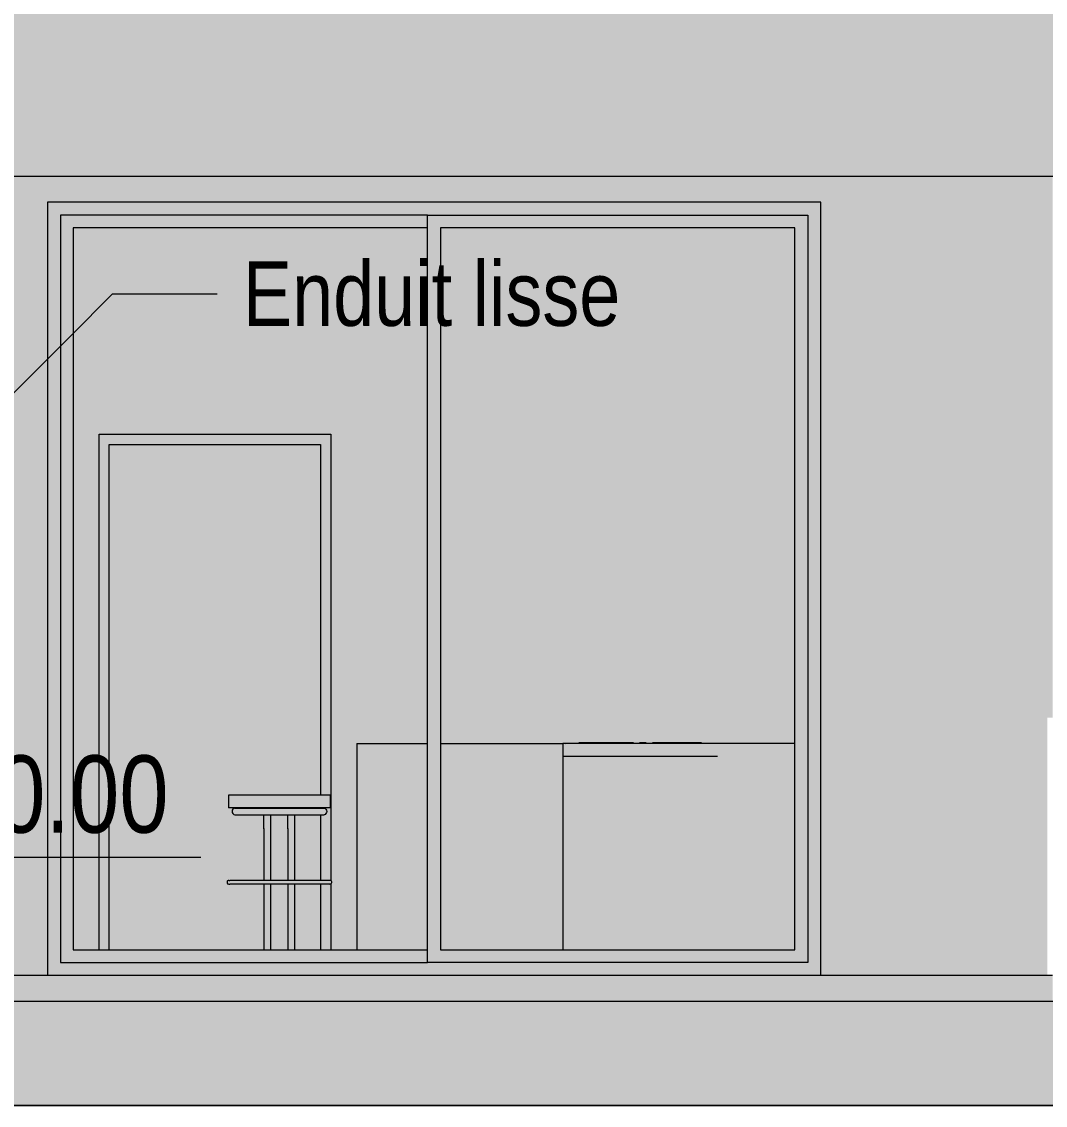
# Model space of a CAD drawing. Header units: centimetres. Extents: x -4381 to 5639, y -3920 to 4826.
# Drawn here: x 84.267 to 88.239, y 10.114 to 14.318 of the extents above; entities that cross this region are included whole.
import ezdxf
from ezdxf.xclip import XClip

# ---------------------------------------------------------------- set-up
doc = ezdxf.new("R2010")
doc.units = ezdxf.units.CM
doc.header["$MEASUREMENT"] = 0
doc.header["$XCLIPFRAME"] = 0
doc.set_wipeout_variables(frame=1)
doc.linetypes.add('Wipeout_Contour', pattern=[100, 0, -100])
for name, color, linetype, lineweight in [('00- NIVEAUX_Pen_No__1', 7, 'Continuous', 5), ('01- MOBILIER_Pen_No__7', 7, 'Continuous', 5), ('04-Textes  50 .text_Pen_No__7', 7, 'Continuous', 5), ('0_Pen_No__1', 7, 'Continuous', 5), ('Dalles_Pen_No__1', 7, 'Continuous', 5), ('Structural - Bearing_Pen_No__1', 7, 'Continuous', 5), ('Structural - Bearing_Pen_No__18', 9, 'Continuous', 5), ('Structural - Bearing_Pen_No__7', 7, 'Continuous', 5)]:
    doc.layers.add(name, color=color, linetype=linetype, lineweight=lineweight)
for name, color, linetype, lineweight, true_color in [('03-Personnages.2D_Pen_No__58', 7, 'Continuous', 5, 0xdf0000), ('0_Pen_No__102', 7, 'Continuous', 5, 0xcccccc), ('Dalles_Pen_No__178', 7, 'Continuous', 5, 0xbda888), ('Dalles_Pen_No__61', 7, 'Continuous', 5, 0x6a6a6a), ('Structural - Bearing_Pen_No__102', 7, 'Continuous', 5, 0xcccccc), ('Structural - Bearing_Pen_No__112', 7, 'Continuous', 5, 0xd5aaaa), ('Structural - Bearing_Pen_No__178', 7, 'Continuous', 5, 0xbda888), ('Structural - Bearing_Pen_No__61', 7, 'Continuous', 5, 0x6a6a6a)]:
    doc.layers.add(name, color=color, linetype=linetype, lineweight=lineweight, true_color=true_color)
for name, color, linetype in [('Dalles', 7, 'Continuous'), ('Drawing & Figure', 7, 'Continuous'), ('Structural - Bearing', 7, 'Continuous')]:
    doc.layers.add(name, color=color, linetype=linetype)
doc.styles.add('GENERATED_STYLE_2', font='')
doc.styles.get('GENERATED_STYLE_2').set_extended_font_data('Arial Narrow Occidental')

# ---------------------------------------------------------------- blocks, each defined once
blk = doc.blocks.new('Drawing_10_10', base_point=(-363.0919, 10.6179))
at = {"color": 254, "linetype": 'Wipeout_Contour', "lineweight": 0, "ltscale": 338.85299}
blk.add_wipeout([(76.8969, 14.3179), (89.9469, 14.3179), (89.9469, 15.1179), (76.8969, 15.1179)], dxfattribs=at).dxf.layer = 'Structural - Bearing'
at = {"color": 254, "linetype": 'Wipeout_Contour', "lineweight": 0, "ltscale": 532.984603}
blk.add_wipeout([(87.9669, 13.7179), (87.9669, 10.6179), (88.2469, 10.6179), (88.2469, 11.6179), (88.2669, 11.6179), (88.2669, 13.7179)], dxfattribs=at).dxf.layer = 'Structural - Bearing'
at = {"color": 254, "linetype": 'Wipeout_Contour', "lineweight": 0, "ltscale": 341.079116}
blk.add_wipeout([(84.4169, 10.6679), (84.4169, 13.5679), (84.3669, 13.5679), (84.3669, 10.6679)], dxfattribs=at).dxf.layer = 'Structural - Bearing'
at = {"color": 254, "linetype": 'Wipeout_Contour', "lineweight": 0, "ltscale": 352.761887}
blk.add_wipeout([(87.3169, 13.5679), (87.3169, 10.6679), (87.3669, 10.6679), (87.3669, 13.5679)], dxfattribs=at).dxf.layer = 'Structural - Bearing'
at = {"color": 254, "linetype": 'Wipeout_Contour', "lineweight": 0, "ltscale": 656.621216}
blk.add_wipeout([(76.9169, 10.1179), (78.9169, 10.1179), (78.9169, 10.3179), (79.2169, 10.3179), (79.2169, 10.1144), (90.0669, 10.1144), (90.0669, 10.5179), (76.9169, 10.5179)], dxfattribs=at).dxf.layer = 'Structural - Bearing'
at = {"layer": 'Structural - Bearing_Pen_No__102', "linetype": 'Continuous', "ltscale": 10}
blk.add_hatch(color=256, dxfattribs=at).paths.add_polyline_path([(76.8969, 14.3179), (89.9469, 14.3179), (89.9469, 15.1179), (76.8969, 15.1179)])
at = {"layer": 'Structural - Bearing_Pen_No__112', "linetype": 'Continuous', "ltscale": 10}
blk.add_hatch(color=256, dxfattribs=at).paths.add_polyline_path([(87.9669, 13.7179), (87.9669, 10.6179), (88.2469, 10.6179), (88.2469, 11.6179), (88.2669, 11.6179), (88.2669, 13.7179)])
at = {"layer": 'Structural - Bearing_Pen_No__178', "linetype": 'Continuous', "ltscale": 10}
blk.add_hatch(color=256, dxfattribs=at).paths.add_polyline_path([(76.9169, 10.1179), (78.9169, 10.1179), (78.9169, 10.3179), (79.2169, 10.3179), (79.2169, 10.1144), (90.0669, 10.1144), (90.0669, 10.5179), (76.9169, 10.5179)])
at = {"layer": 'Structural - Bearing_Pen_No__18', "linetype": 'Continuous', "ltscale": 10}
for points in [[(84.4169, 10.6679), (84.4169, 13.5679), (84.3669, 13.5679), (84.3669, 10.6679)], [(87.3169, 13.5679), (87.3169, 10.6679), (87.3669, 10.6679), (87.3669, 13.5679)]]:
    blk.add_hatch(color=256, dxfattribs=at).paths.add_polyline_path(points)
at = {"layer": '0_Pen_No__1', "linetype": 'Continuous', "ltscale": 10}
for p, q in [((75.8169, 10.1144), (90.8669, 10.1144)), ((90.0669, 10.1144), (76.6169, 10.1144))]:
    blk.add_line(p, q, dxfattribs=at)
at = {"layer": 'Structural - Bearing_Pen_No__1', "linetype": 'Continuous', "ltscale": 10}
blk.add_line((90.8669, 10.1144), (75.8169, 10.1144), dxfattribs=at)
at = {"color": 254, "linetype": 'Wipeout_Contour', "lineweight": 0, "ltscale": 338.388348}
blk.add_wipeout([(76.6169, 14.1179), (76.6169, 13.7179), (90.2669, 13.7179), (90.2669, 14.1179)], dxfattribs=at).dxf.layer = 'Dalles'
at = {"color": 254, "linetype": 'Wipeout_Contour', "lineweight": 0, "ltscale": 521.457427}
blk.add_wipeout([(84.3669, 13.6179), (84.3669, 13.5679), (84.4169, 13.5679), (87.3169, 13.5679), (87.3669, 13.5679), (87.3669, 13.6179)], dxfattribs=at).dxf.layer = 'Structural - Bearing'
at = {"color": 254, "linetype": 'Wipeout_Contour', "lineweight": 0, "ltscale": 341.273953}
blk.add_wipeout([(84.4669, 10.7179), (84.4669, 13.5179), (84.4169, 13.5179), (84.4169, 10.7179)], dxfattribs=at).dxf.layer = 'Structural - Bearing'
at = {"color": 254, "linetype": 'Wipeout_Contour', "lineweight": 0, "ltscale": 352.560791}
blk.add_wipeout([(87.2669, 13.5179), (87.2669, 10.7179), (87.3169, 10.7179), (87.3169, 13.5179)], dxfattribs=at).dxf.layer = 'Structural - Bearing'
at = {"color": 254, "linetype": 'Wipeout_Contour', "lineweight": 0, "ltscale": 519.278368}
blk.add_wipeout([(84.3669, 10.6679), (84.3669, 10.6179), (87.3669, 10.6179), (87.3669, 10.6679), (87.3169, 10.6679), (84.4169, 10.6679)], dxfattribs=at).dxf.layer = 'Structural - Bearing'
at = {"layer": 'Dalles_Pen_No__61', "linetype": 'Continuous', "ltscale": 10}
blk.add_hatch(color=256, dxfattribs=at).paths.add_polyline_path([(76.6169, 14.1179), (76.6169, 13.7179), (90.2669, 13.7179), (90.2669, 14.1179)])
at = {"layer": 'Structural - Bearing_Pen_No__18', "linetype": 'Continuous', "ltscale": 10}
for points in [[(84.3669, 13.6179), (84.3669, 13.5679), (84.4169, 13.5679), (87.3169, 13.5679), (87.3669, 13.5679), (87.3669, 13.6179)], [(84.4669, 10.7179), (84.4669, 13.5179), (84.4169, 13.5179), (84.4169, 10.7179)], [(87.2669, 13.5179), (87.2669, 10.7179), (87.3169, 10.7179), (87.3169, 13.5179)], [(84.3669, 10.6679), (84.3669, 10.6179), (87.3669, 10.6179), (87.3669, 10.6679), (87.3169, 10.6679), (84.4169, 10.6679)]]:
    blk.add_hatch(color=256, dxfattribs=at).paths.add_polyline_path(points)
at = {"color": 254, "linetype": 'Wipeout_Contour', "lineweight": 0, "ltscale": 338.58675}
blk.add_wipeout([(76.9169, 14.1179), (89.9669, 14.1179), (89.9669, 14.3179), (76.9169, 14.3179)], dxfattribs=at).dxf.layer = 'Structural - Bearing'
at = {"color": 254, "linetype": 'Wipeout_Contour', "lineweight": 0, "ltscale": 430.726654}
blk.add_wipeout([(84.4169, 13.5679), (84.4169, 13.5179), (84.4669, 13.5179), (85.8419, 13.5179), (85.8419, 13.5679)], dxfattribs=at).dxf.layer = 'Structural - Bearing'
at = {"color": 254, "linetype": 'Wipeout_Contour', "lineweight": 0, "ltscale": 428.866537}
blk.add_wipeout([(84.4169, 10.7179), (84.4169, 10.6679), (85.8419, 10.6679), (85.8419, 10.7179), (84.4669, 10.7179)], dxfattribs=at).dxf.layer = 'Structural - Bearing'
at = {"layer": 'Structural - Bearing_Pen_No__18', "linetype": 'Continuous', "ltscale": 10}
for points in [[(84.4169, 13.5679), (84.4169, 13.5179), (84.4669, 13.5179), (85.8419, 13.5179), (85.8419, 13.5679)], [(84.4169, 10.7179), (84.4169, 10.6679), (85.8419, 10.6679), (85.8419, 10.7179), (84.4669, 10.7179)]]:
    blk.add_hatch(color=256, dxfattribs=at).paths.add_polyline_path(points)
at = {"layer": 'Structural - Bearing_Pen_No__61', "linetype": 'Continuous', "ltscale": 10}
blk.add_hatch(color=256, dxfattribs=at).paths.add_polyline_path([(76.9169, 14.1179), (89.9669, 14.1179), (89.9669, 14.3179), (76.9169, 14.3179)])
at = {"color": 254, "linetype": 'Wipeout_Contour', "lineweight": 0, "ltscale": 344.093041}
blk.add_wipeout([(84.4669, 13.5179), (84.4669, 10.7179), (85.8419, 10.7179), (85.8419, 13.5179)], dxfattribs=at).dxf.layer = 'Structural - Bearing'
at = {"layer": 'Structural - Bearing_Pen_No__102', "linetype": 'Continuous', "ltscale": 10}
blk.add_hatch(color=256, dxfattribs=at).paths.add_polyline_path([(84.4669, 13.5179), (84.4669, 10.7179), (85.8419, 10.7179), (85.8419, 13.5179)])
at = {"color": 254, "linetype": 'Wipeout_Contour', "lineweight": 0, "ltscale": 346.916449}
blk.add_wipeout([(85.8919, 10.7179), (85.8919, 13.5179), (85.8419, 13.5179), (85.8419, 10.7179)], dxfattribs=at).dxf.layer = 'Structural - Bearing'
at = {"layer": 'Structural - Bearing_Pen_No__18', "linetype": 'Continuous', "ltscale": 10}
blk.add_hatch(color=256, dxfattribs=at).paths.add_polyline_path([(85.8919, 10.7179), (85.8919, 13.5179), (85.8419, 13.5179), (85.8419, 10.7179)])
at = {"color": 254, "linetype": 'Wipeout_Contour', "lineweight": 0, "ltscale": 525.637224}
blk.add_wipeout([(85.8419, 13.5179), (85.8919, 13.5179), (87.2669, 13.5179), (87.3169, 13.5179), (87.3169, 13.5679), (85.8419, 13.5679)], dxfattribs=at).dxf.layer = 'Structural - Bearing'
at = {"color": 254, "linetype": 'Wipeout_Contour', "lineweight": 0, "ltscale": 523.558735}
blk.add_wipeout([(85.8419, 10.6679), (87.3169, 10.6679), (87.3169, 10.7179), (87.2669, 10.7179), (85.8919, 10.7179), (85.8419, 10.7179)], dxfattribs=at).dxf.layer = 'Structural - Bearing'
at = {"layer": 'Structural - Bearing_Pen_No__18', "linetype": 'Continuous', "ltscale": 10}
for points in [[(85.8419, 13.5179), (85.8919, 13.5179), (87.2669, 13.5179), (87.3169, 13.5179), (87.3169, 13.5679), (85.8419, 13.5679)], [(85.8419, 10.6679), (87.3169, 10.6679), (87.3169, 10.7179), (87.2669, 10.7179), (85.8919, 10.7179), (85.8419, 10.7179)]]:
    blk.add_hatch(color=256, dxfattribs=at).paths.add_polyline_path(points)
at = {"color": 254, "linetype": 'Wipeout_Contour', "lineweight": 0, "ltscale": 349.736528}
blk.add_wipeout([(85.8919, 13.5179), (85.8919, 10.7179), (87.2669, 10.7179), (87.2669, 13.5179)], dxfattribs=at).dxf.layer = 'Structural - Bearing'
at = {"layer": 'Structural - Bearing_Pen_No__102', "linetype": 'Continuous', "ltscale": 10}
blk.add_hatch(color=256, dxfattribs=at).paths.add_polyline_path([(85.8919, 13.5179), (85.8919, 10.7179), (87.2669, 10.7179), (87.2669, 13.5179)])
at = {"color": 254, "linetype": 'Wipeout_Contour', "lineweight": 0, "ltscale": 2326.578214}
blk.add_wipeout([(76.6169, 10.6179), (77.1669, 10.6179), (77.1669, 13.6179), (79.1669, 13.6179), (79.1669, 10.6179), (80.0766, 10.6179), (80.0766, 10.9679), (80.0866, 10.9679), (80.0866, 11.1835), (80.2669, 11.1835), (80.2669, 13.6179), (83.2669, 13.6179), (83.2669, 10.6179), (83.5766, 10.6179), (83.5766, 10.9679), (83.5866, 10.9679), (83.5866, 11.1835), (84.2166, 11.1835), (84.2166, 10.9679), (84.2266, 10.9679), (84.2266, 10.6179), (84.3669, 10.6179), (84.3669, 13.6179), (87.3669, 13.6179), (87.3669, 10.6179), (87.9669, 10.6179), (87.9669, 13.7179), (76.6169, 13.7179)], dxfattribs=at).dxf.layer = 'Structural - Bearing'
at = {"layer": 'Structural - Bearing_Pen_No__112', "linetype": 'Continuous', "ltscale": 10}
blk.add_hatch(color=256, dxfattribs=at).paths.add_polyline_path([(76.6169, 10.6179), (77.1669, 10.6179), (77.1669, 13.6179), (79.1669, 13.6179), (79.1669, 10.6179), (80.0766, 10.6179), (80.0766, 10.9679), (80.0866, 10.9679), (80.0866, 11.1835), (80.2669, 11.1835), (80.2669, 13.6179), (83.2669, 13.6179), (83.2669, 10.6179), (83.5766, 10.6179), (83.5766, 10.9679), (83.5866, 10.9679), (83.5866, 11.1835), (84.2166, 11.1835), (84.2166, 10.9679), (84.2266, 10.9679), (84.2266, 10.6179), (84.3669, 10.6179), (84.3669, 13.6179), (87.3669, 13.6179), (87.3669, 10.6179), (87.9669, 10.6179), (87.9669, 13.7179), (76.6169, 13.7179)])
at = {"layer": '00- NIVEAUX_Pen_No__1', "linetype": 'Continuous', "ltscale": 10}
blk.add_line((84.9626, 11.0756), (83.8473, 11.0756), dxfattribs=at)
at = {"layer": '01- MOBILIER_Pen_No__7', "linetype": 'Continuous', "ltscale": 10}
for p, q in [((85.5669, 11.5179), (85.8419, 11.5179)), ((85.5669, 11.5179), (85.5669, 10.7179)), ((85.8919, 11.5179), (86.3669, 11.5179)), ((87.2669, 11.5179), (86.3669, 11.5179)), ((86.3669, 11.5179), (86.3669, 10.7179)), ((86.3769, 11.5187), (86.3837, 11.5199)), ((86.3769, 11.5187), (86.3769, 11.5179)), ((86.3769, 11.5179), (86.9569, 11.5187)), ((86.3837, 11.5199), (86.9501, 11.5199)), ((86.4388, 11.5209), (86.4291, 11.5209)), ((86.4291, 11.5209), (86.4291, 11.5209)), ((86.4653, 11.5209), (86.4388, 11.5209)), ((86.4388, 11.5199), (86.4388, 11.5209)), ((86.5016, 11.5209), (86.4653, 11.5209)), ((86.4653, 11.5199), (86.4653, 11.5209)), ((86.5378, 11.5209), (86.5016, 11.5209)), ((86.5016, 11.5199), (86.5016, 11.5209)), ((86.5644, 11.5209), (86.5378, 11.5209)), ((86.5378, 11.5199), (86.5378, 11.5209)), ((86.5741, 11.5209), (86.5644, 11.5209)), ((86.5644, 11.5199), (86.5644, 11.5209)), ((86.5741, 11.5199), (86.5741, 11.5209)), ((86.5877, 11.5209), (86.5741, 11.5209)), ((86.6262, 11.5209), (86.5877, 11.5209)), ((86.5877, 11.5199), (86.5877, 11.5209)), ((86.6402, 11.5209), (86.6262, 11.5209)), ((86.6262, 11.5199), (86.6262, 11.5209)), ((86.6402, 11.5199), (86.6402, 11.5209)), ((86.6897, 11.5209), (86.664, 11.5209)), ((86.664, 11.5199), (86.664, 11.5209)), ((86.6897, 11.5199), (86.6897, 11.5209)), ((86.7234, 11.5209), (86.714, 11.5209)), ((86.714, 11.5209), (86.714, 11.5209)), ((86.749, 11.5209), (86.7234, 11.5209)), ((86.7234, 11.5199), (86.7234, 11.5209)), ((86.784, 11.5209), (86.749, 11.5209)), ((86.749, 11.5199), (86.749, 11.5209)), ((86.819, 11.5209), (86.784, 11.5209)), ((86.784, 11.5199), (86.784, 11.5209)), ((86.8447, 11.5209), (86.819, 11.5209)), ((86.819, 11.5199), (86.819, 11.5209)), ((86.854, 11.5209), (86.8447, 11.5209)), ((86.8447, 11.5199), (86.8447, 11.5209)), ((86.854, 11.5199), (86.854, 11.5209)), ((86.8586, 11.5209), (86.854, 11.5209)), ((86.8784, 11.5209), (86.8586, 11.5209)), ((86.8586, 11.5199), (86.8586, 11.5209)), ((86.904, 11.5209), (86.8784, 11.5209)), ((86.8784, 11.5199), (86.8784, 11.5209)), ((86.904, 11.5199), (86.904, 11.5209)), ((86.9501, 11.5199), (86.9569, 11.5187)), ((86.9569, 11.5187), (86.9569, 11.5179)), ((86.9669, 11.4679), (86.3669, 11.4679)), ((85.0937, 11.3179), (85.0699, 11.3179)), ((85.0699, 11.3179), (85.0699, 11.2679)), ((85.1383, 11.3179), (85.0937, 11.3179)), ((85.1985, 11.3179), (85.1383, 11.3179)), ((85.2669, 11.3179), (85.1985, 11.3179)), ((85.3353, 11.3179), (85.2669, 11.3179)), ((85.3954, 11.3179), (85.3353, 11.3179)), ((85.4401, 11.3179), (85.3954, 11.3179)), ((85.4638, 11.3179), (85.4401, 11.3179)), ((85.4638, 11.3179), (85.4638, 11.2679)), ((85.0937, 11.2679), (85.0699, 11.2679)), ((85.0896, 11.2661), (85.0861, 11.2631)), ((85.0939, 11.2677), (85.0896, 11.2661)), ((85.1383, 11.2679), (85.0937, 11.2679)), ((85.0939, 11.2677), (85.1148, 11.2677)), ((85.1148, 11.2677), (85.154, 11.2677)), ((85.1985, 11.2679), (85.1383, 11.2679)), ((85.154, 11.2677), (85.2068, 11.2677)), ((85.2669, 11.2679), (85.1985, 11.2679)), ((85.2068, 11.2677), (85.2669, 11.2677)), ((85.3353, 11.2679), (85.2669, 11.2679)), ((85.2669, 11.2677), (85.327, 11.2677)), ((85.327, 11.2677), (85.3798, 11.2677)), ((85.3954, 11.2679), (85.3353, 11.2679)), ((85.3798, 11.2677), (85.419, 11.2677)), ((85.4401, 11.2679), (85.3954, 11.2679)), ((85.419, 11.2677), (85.4399, 11.2677)), ((85.4399, 11.2677), (85.4441, 11.2661)), ((85.4638, 11.2679), (85.4401, 11.2679)), ((85.4441, 11.2661), (85.4476, 11.2631)), ((85.0838, 11.2591), (85.0831, 11.2545)), ((85.0831, 11.2545), (85.0838, 11.25)), ((85.0861, 11.2631), (85.0838, 11.2591)), ((85.0838, 11.25), (85.0861, 11.246)), ((85.0861, 11.246), (85.0896, 11.243)), ((85.0896, 11.243), (85.0939, 11.2414)), ((85.0939, 11.2414), (85.1148, 11.2414)), ((85.1148, 11.2414), (85.154, 11.2414)), ((85.154, 11.2414), (85.2068, 11.2414)), ((85.2068, 11.2414), (85.2669, 11.2414)), ((85.207, 11.2324), (85.207, 11.2414)), ((85.207, 11.2179), (85.207, 11.2324)), ((85.2337, 11.2324), (85.2337, 11.2414)), ((85.2337, 11.2179), (85.2337, 11.2324)), ((85.2669, 11.2414), (85.327, 11.2414)), ((85.3001, 11.2324), (85.3001, 11.2414)), ((85.3001, 11.2179), (85.3001, 11.2324)), ((85.3267, 11.2324), (85.3267, 11.2414)), ((85.3267, 11.2179), (85.3267, 11.2324)), ((85.327, 11.2414), (85.3798, 11.2414)), ((85.3798, 11.2414), (85.419, 11.2414)), ((85.419, 11.2414), (85.4399, 11.2414)), ((85.4441, 11.243), (85.4399, 11.2414)), ((85.4476, 11.246), (85.4441, 11.243)), ((85.4476, 11.2631), (85.4499, 11.2591)), ((85.4499, 11.25), (85.4476, 11.246)), ((85.4499, 11.2591), (85.4507, 11.2545)), ((85.4507, 11.2545), (85.4499, 11.25)), ((85.207, 11.2022), (85.207, 11.2179)), ((85.207, 11.1871), (85.207, 11.2022)), ((85.2072, 10.9871), (85.2072, 11.1882)), ((85.2335, 10.9871), (85.2335, 11.1882)), ((85.2337, 11.2022), (85.2337, 11.2179)), ((85.2337, 11.1871), (85.2337, 11.2022)), ((85.3001, 11.2022), (85.3001, 11.2179)), ((85.3001, 11.1871), (85.3001, 11.2022)), ((85.3003, 10.9871), (85.3003, 11.1882)), ((85.3265, 10.9871), (85.3265, 11.1882)), ((85.3267, 11.2022), (85.3267, 11.2179)), ((85.3267, 11.1871), (85.3267, 11.2022)), ((85.0644, 10.9835), (85.0636, 10.9811)), ((85.0636, 10.9811), (85.0636, 10.9786)), ((85.0636, 10.9786), (85.0644, 10.9762)), ((85.066, 10.9854), (85.0644, 10.9835)), ((85.0644, 10.9762), (85.066, 10.9742)), ((85.0682, 10.9867), (85.066, 10.9854)), ((85.066, 10.9742), (85.0682, 10.973)), ((85.0707, 10.9871), (85.0682, 10.9867)), ((85.0682, 10.973), (85.0707, 10.9725)), ((85.0707, 10.9871), (85.0711, 10.9871)), ((85.0707, 10.9725), (85.0711, 10.9725)), ((85.0711, 10.9871), (85.0742, 10.9871)), ((85.0711, 10.9725), (85.0742, 10.9725)), ((85.1264, 10.9871), (85.0742, 10.9871)), ((85.1264, 10.9725), (85.0742, 10.9725)), ((85.1929, 10.9871), (85.1264, 10.9871)), ((85.1929, 10.9725), (85.1264, 10.9725)), ((85.2669, 10.9871), (85.1929, 10.9871)), ((85.2669, 10.9725), (85.1929, 10.9725)), ((85.2072, 10.7179), (85.2072, 10.9725)), ((85.2335, 10.7179), (85.2335, 10.9725)), ((85.3409, 10.9871), (85.2669, 10.9871)), ((85.3409, 10.9725), (85.2669, 10.9725)), ((85.3003, 10.7179), (85.3003, 10.9725)), ((85.3265, 10.7179), (85.3265, 10.9725)), ((85.4074, 10.9871), (85.3409, 10.9871)), ((85.4074, 10.9725), (85.3409, 10.9725)), ((85.4596, 10.9871), (85.4074, 10.9871)), ((85.4596, 10.9725), (85.4074, 10.9725)), ((85.4626, 10.9871), (85.4596, 10.9871)), ((85.4626, 10.9725), (85.4596, 10.9725)), ((85.4631, 10.9871), (85.4626, 10.9871)), ((85.4631, 10.9725), (85.4626, 10.9725)), ((85.4656, 10.9867), (85.4631, 10.9871)), ((85.4631, 10.9725), (85.4656, 10.973)), ((85.4677, 10.9854), (85.4656, 10.9867)), ((85.4656, 10.973), (85.4677, 10.9742)), ((85.4693, 10.9835), (85.4677, 10.9854)), ((85.4677, 10.9742), (85.4693, 10.9762)), ((85.4702, 10.9811), (85.4693, 10.9835)), ((85.4693, 10.9762), (85.4702, 10.9786)), ((85.4702, 10.9786), (85.4702, 10.9811))]:
    blk.add_line(p, q, dxfattribs=at)
at = {"layer": '04-Textes  50 .text_Pen_No__7', "linetype": 'Continuous', "ltscale": 10}
for p, q in [((83.8459, 12.4885), (84.6193, 13.262)), ((84.6193, 13.262), (85.0251, 13.262))]:
    blk.add_line(p, q, dxfattribs=at)
at = {"layer": 'Dalles_Pen_No__1', "linetype": 'Continuous', "ltscale": 10}
blk.add_line((90.2669, 13.7179), (76.6169, 13.7179), dxfattribs=at)
at = {"layer": 'Structural - Bearing_Pen_No__1', "linetype": 'Continuous', "ltscale": 10}
for p, q in [((87.3669, 13.6179), (84.3669, 13.6179)), ((84.4169, 13.5679), (84.4169, 10.6679)), ((85.8419, 13.5679), (84.4169, 13.5679)), ((85.8419, 13.5179), (85.8419, 13.5679)), ((85.8419, 13.5679), (87.3169, 13.5679)), ((87.3169, 13.5679), (87.3169, 13.5179)), ((84.4669, 13.5179), (84.4669, 10.7179)), ((85.8419, 13.5179), (84.4669, 13.5179)), ((85.8419, 10.7179), (85.8419, 13.5179)), ((85.8919, 13.5179), (85.8919, 10.7179)), ((87.2669, 13.5179), (85.8919, 13.5179)), ((87.2669, 10.7179), (87.2669, 13.5179)), ((87.3169, 13.5179), (87.3169, 10.7179)), ((84.5669, 10.7179), (84.5669, 12.7179)), ((84.5669, 12.7179), (85.4669, 12.7179)), ((85.4669, 12.7179), (85.4669, 10.9859)), ((85.4669, 10.9738), (85.4669, 10.7179)), ((84.4669, 10.7179), (85.8419, 10.7179)), ((85.8419, 10.6679), (85.8419, 10.7179)), ((85.8919, 10.7179), (87.2669, 10.7179)), ((87.3169, 10.7179), (87.3169, 10.6679)), ((84.4169, 10.6679), (85.8419, 10.6679)), ((87.3169, 10.6679), (85.8419, 10.6679))]:
    blk.add_line(p, q, dxfattribs=at)
at = {"layer": 'Structural - Bearing_Pen_No__7', "linetype": 'Continuous', "ltscale": 10}
for p, q in [((84.6069, 10.7179), (84.6069, 12.6779)), ((84.6069, 12.6779), (85.4269, 12.6779)), ((85.4269, 12.6779), (85.4269, 11.3179)), ((85.4269, 11.2679), (85.4269, 11.2677)), ((85.4269, 11.2414), (85.4269, 10.9871)), ((85.4269, 10.9725), (85.4269, 10.7179))]:
    blk.add_line(p, q, dxfattribs=at)
at = {"layer": '00- NIVEAUX_Pen_No__1', "linetype": 'Continuous', "insert": (83.9673, 11.1676), "char_height": 0.3, "attachment_point": 7, "style": 'GENERATED_STYLE_2'}
blk.add_mtext('\\A1;{\\fArial Narrow Occidental|b0|i0|c0|p34;+0.00}', dxfattribs=at)
at = {"layer": '04-Textes  50 .text_Pen_No__7', "linetype": 'Continuous', "insert": (85.1251, 13.2612), "char_height": 0.25, "attachment_point": 4, "style": 'GENERATED_STYLE_2'}
blk.add_mtext('\\A1;{\\fArial Narrow Occidental|b0|i0|c0|p34;Enduit lisse}', dxfattribs=at)
at = {"color": 254, "linetype": 'Wipeout_Contour', "lineweight": 0, "ltscale": 419.367157}
blk.add_wipeout([(76.9169, 10.6179), (76.9169, 10.5179), (86.0244, 10.5179), (88.2669, 10.5179), (88.2669, 10.6179)], dxfattribs=at).dxf.layer = 'Dalles'
at = {"layer": '03-Personnages.2D_Pen_No__58', "linetype": 'Continuous', "lineweight": 0, "ltscale": 10, "true_color": 0x6f0000}
blk.add_hatch(color=16, dxfattribs=at).paths.add_polyline_path([(86.6006, 11.8264), (86.6022, 11.8028), (86.595, 11.7879), (86.5814, 11.749), (86.5721, 11.7278), (86.5471, 11.7027), (86.5409, 11.6825), (86.5263, 11.6438), (86.5144, 11.6041), (86.5114, 11.5816), (86.5185, 11.5772), (86.5167, 11.5663), (86.5155, 11.5253), (86.5203, 11.4572), (86.5412, 11.3113), (86.5465, 11.3113), (86.5558, 11.2569), (86.5675, 11.2101), (86.5699, 11.1961), (86.5675, 11.1751), (86.5746, 11.1399), (86.577, 11.1212), (86.5675, 11.0579), (86.563, 10.9925), (86.5604, 10.8396), (86.5465, 10.7501), (86.5356, 10.7303), (86.5087, 10.698), (86.4886, 10.6622), (86.4787, 10.6617), (86.4605, 10.6505), (86.4441, 10.6388), (86.4392, 10.6294), (86.4416, 10.6224), (86.4482, 10.6179), (86.5763, 10.6179), (86.5845, 10.6257), (86.5913, 10.6524), (86.5951, 10.6747), (86.5991, 10.6811), (86.6124, 10.6889), (86.6146, 10.6796), (86.6148, 10.6549), (86.6124, 10.6199), (86.617, 10.6178), (86.6241, 10.6199), (86.6241, 10.6421), (86.6231, 10.661), (86.6265, 10.6844), (86.6334, 10.7006), (86.636, 10.717), (86.6334, 10.7334), (86.6265, 10.7521), (86.6217, 10.7638), (86.6193, 10.7757), (86.6193, 10.7966), (86.6241, 10.827), (86.6424, 10.9246), (86.6543, 10.969), (86.6612, 11.0111), (86.6683, 11.0556), (86.6659, 11.1), (86.6636, 11.1259), (86.6636, 11.1423), (86.6705, 11.1609), (86.6752, 11.1913), (86.6705, 11.2218), (86.6683, 11.2522), (86.6636, 11.2826), (86.6636, 11.3098), (86.6891, 11.3095), (86.708, 11.2826), (86.7173, 11.236), (86.7244, 11.2032), (86.7501, 11.1469), (86.7853, 11.1119), (86.8017, 11.0791), (86.8158, 11.0251), (86.8322, 10.9854), (86.8695, 10.9293), (86.8859, 10.8894), (86.914, 10.824), (86.9235, 10.8052), (86.9225, 10.789), (86.9229, 10.7821), (86.9272, 10.7703), (86.9286, 10.7643), (86.9263, 10.7637), (86.9201, 10.7499), (86.9193, 10.7282), (86.9231, 10.7219), (86.9307, 10.709), (86.935, 10.6826), (86.9357, 10.6623), (86.9354, 10.6384), (86.9389, 10.6263), (86.9466, 10.6179), (87.009, 10.6179), (87.0127, 10.6297), (87.0133, 10.641), (87.0113, 10.6619), (87.0074, 10.6733), (87.0011, 10.6982), (86.9953, 10.7208), (86.9946, 10.7425), (86.9911, 10.7561), (86.9848, 10.7713), (86.979, 10.7936), (86.9727, 10.8192), (86.9679, 10.8473), (86.9656, 10.8801), (86.9492, 10.9479), (86.9282, 10.9994), (86.9118, 11.0463), (86.8999, 11.0931), (86.8835, 11.1283), (86.865, 11.168), (86.8438, 11.1984), (86.8298, 11.2453), (86.8227, 11.2945), (86.8205, 11.3079), (86.8271, 11.3078), (86.8264, 11.4015), (86.8257, 11.4518), (86.8215, 11.4951), (86.8269, 11.5032), (86.8331, 11.5084), (86.8366, 11.5121), (86.8331, 11.5535), (86.8287, 11.6069), (86.8254, 11.6342), (86.8152, 11.6467), (86.8078, 11.6578), (86.8056, 11.6642), (86.812, 11.6758), (86.8222, 11.684), (86.8362, 11.6985), (86.8599, 11.7075), (86.8676, 11.695), (86.8851, 11.6792), (86.8875, 11.6779), (86.9072, 11.6968), (86.9277, 11.7128), (86.9581, 11.7384), (86.9701, 11.7433), (87.014, 11.7762), (87.0292, 11.7945), (87.0313, 11.7994), (87.03, 11.8122), (87.0255, 11.8305), (87.0064, 11.872), (86.9932, 11.8892), (86.9636, 11.9237), (86.9464, 11.9513), (86.9307, 11.9756), (86.9224, 12.0029), (86.9024, 12.0284), (86.894, 12.0313), (86.8608, 12.0431), (86.8276, 12.0516), (86.8111, 12.0561), (86.7922, 12.0732), (86.7857, 12.0748), (86.7716, 12.0737), (86.7669, 12.0852), (86.769, 12.0878), (86.7709, 12.0926), (86.7709, 12.105), (86.7722, 12.114), (86.7748, 12.1173), (86.7775, 12.1279), (86.7786, 12.1424), (86.7771, 12.1604), (86.7774, 12.175), (86.7755, 12.1958), (86.7701, 12.2153), (86.7608, 12.2404), (86.7405, 12.2588), (86.7313, 12.2671), (86.7142, 12.2696), (86.7074, 12.2687), (86.6949, 12.2674), (86.6744, 12.2649), (86.6706, 12.2641), (86.6637, 12.2625), (86.6503, 12.2564), (86.6426, 12.2491), (86.6391, 12.246), (86.6354, 12.2474), (86.6255, 12.2471), (86.6098, 12.2427), (86.6073, 12.236), (86.6073, 12.2295), (86.6099, 12.2265), (86.6158, 12.2267), (86.614, 12.2216), (86.6146, 12.2169), (86.6131, 12.2131), (86.6089, 12.2114), (86.6015, 12.2107), (86.5944, 12.2099), (86.5967, 12.2126), (86.6002, 12.2187), (86.6039, 12.2274), (86.6067, 12.2366), (86.6069, 12.2447), (86.6033, 12.2471), (86.6006, 12.2439), (86.5936, 12.238), (86.5874, 12.2339), (86.5822, 12.2354), (86.5784, 12.2314), (86.5786, 12.2216), (86.5759, 12.2118), (86.5703, 12.2035), (86.5605, 12.1982), (86.555, 12.1894), (86.5451, 12.1734), (86.536, 12.1608), (86.5161, 12.14), (86.506, 12.1253), (86.5033, 12.1202), (86.4971, 12.1211), (86.4789, 12.1228), (86.4648, 12.1226), (86.4583, 12.1206), (86.4468, 12.1024), (86.4202, 12.0644), (86.3884, 12.0026), (86.3813, 11.9791), (86.3821, 11.967), (86.3861, 11.9597), (86.4105, 11.9447), (86.4364, 11.9307), (86.4868, 11.9127), (86.5387, 11.8987), (86.5852, 11.8781)])
at = {"layer": '0_Pen_No__102', "linetype": 'Continuous', "lineweight": 0, "ltscale": 10, "true_color": 0x666666}
blk.add_hatch(color=251, dxfattribs=at).paths.add_polyline_path([(76.6169, 10.5179), (76.6169, 10.1144), (90.0669, 10.1144), (90.0669, 10.5179)])
at = {"layer": 'Dalles_Pen_No__178', "linetype": 'Continuous', "ltscale": 10}
blk.add_hatch(color=256, dxfattribs=at).paths.add_polyline_path([(76.9169, 10.6179), (76.9169, 10.5179), (86.0244, 10.5179), (88.2669, 10.5179), (88.2669, 10.6179)])
at = {"layer": '0_Pen_No__1', "linetype": 'Continuous', "ltscale": 10}
blk.add_line((76.6169, 10.5179), (90.0669, 10.5179), dxfattribs=at)
at = {"layer": 'Dalles_Pen_No__1', "linetype": 'Continuous', "ltscale": 10}
blk.add_line((88.2669, 10.6179), (76.9169, 10.6179), dxfattribs=at)
at = {"layer": 'Structural - Bearing_Pen_No__1', "linetype": 'Continuous', "ltscale": 10}
for p, q in [((84.3669, 13.6179), (84.3669, 10.6179)), ((87.3669, 10.6179), (87.3669, 13.6179)), ((76.9169, 10.5179), (90.0669, 10.5179))]:
    blk.add_line(p, q, dxfattribs=at)

msp = doc.modelspace()

# ---------------------------------------------------------------- block references
at = {"layer": 'Drawing & Figure', "color": 151, "linetype": 'Continuous', "lineweight": 5, "ltscale": 10, "true_color": 0x80c2ff}
ref = msp.add_blockref('Drawing_10_10', (-363.09186, 10.61787), dxfattribs=at)
XClip(ref).set_block_clipping_path([(51.7463984619, 0.9963282177), (100.4426918859, 21.3288080632)])

doc.saveas('drawing.dxf')
